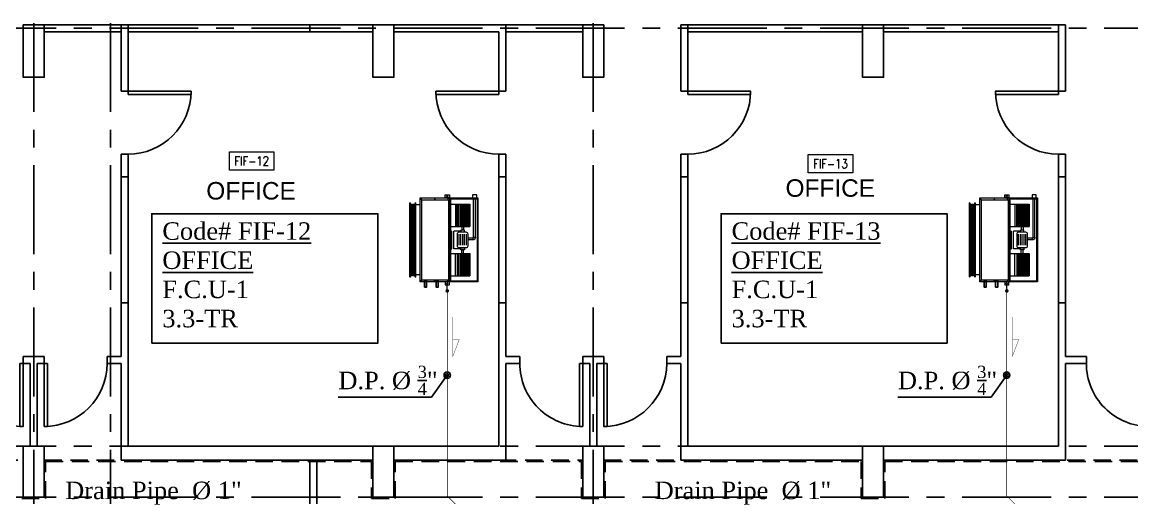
# Model space of a CAD drawing. Extents: x -711 to 2784, y 81 to 852.
# Drawn here: x -686.04 to -670.18, y 293.68 to 300.47 of the extents above; entities that cross this region are included whole.
import ezdxf
from ezdxf.enums import TextEntityAlignment as Align

# ---------------------------------------------------------------- set-up
doc = ezdxf.new("R2010")
doc.units = 0
doc.header["$MEASUREMENT"] = 0
for name, pattern in [('CENTERX2', [101.6, 63.5, -12.7, 12.7, -12.7]), ('DASHDOT', [1, 0.5, -0.25, 0, -0.25]), ('HIDDEN', [0.375, 0.25, -0.125]), ('HIDDEN-Z', [3, 2, -1])]:
    doc.linetypes.add(name, pattern=pattern)
for name, color, linetype in [('01_AC-EQUIP', 206, 'Continuous'), ('AXIS', 1, 'CENTERX2'), ('CH.W.PIPING TEXT', 4, 'Continuous'), ('COL', 2, 'Continuous'), ('COLHATCH', 5, 'Continuous'), ('DOOR', 250, 'Continuous'), ('DRAIN PIPE', 4, 'Continuous'), ('elev', 2, 'Continuous'), ('FASEL', 253, 'Continuous'), ('M-CH-WP-R', 40, 'HIDDEN-Z'), ('M-CH-WP-S', 142, 'Continuous'), ('M-EQBMNT', 21, 'Continuous'), ('WALL', 4, 'Continuous'), ('WIN', 5, 'Continuous'), ('ZONE TEXT', 73, 'Continuous')]:
    doc.layers.add(name, color=color, linetype=linetype)
doc.layers.add('A-SYMB-RMNU', color=4, linetype='Continuous', lineweight=9)
doc.styles.add('AC', font='romans.shx', dxfattribs={"height": 0.2})
doc.styles.add('ARABY', font='sosa.shx')
doc.styles.add('ROMANS-TITLE', font='ROMANS.shx', dxfattribs={"width": 0.8})
doc.dimstyles.new('IHAB', dxfattribs={"dimscale": 0, "dimtxt": 0.15, "dimasz": 0.09, "dimexe": 0.18, "dimexo": 0.0625, "dimgap": 0, "dimtad": 0, "dimtih": 1, "dimtoh": 1, "dimzin": 0, "dimdsep": 46, "dimtxsty": 'ARABY', "dimcen": 0.03, "dimse1": 1, "dimse2": 1, "dimclrd": 36, "dimclrt": 42, "dimadec": 0, "dimazin": 0, "dimtfac": 1, "dimtmove": 1, "dimatfit": 3, "dimldrblk": 'ORIGIN', "dimfxl": 1, "dimtolj": 1, "dimtzin": 0, "dimarcsym": 0})

# ---------------------------------------------------------------- blocks, each defined once
blk = doc.blocks.new('A$C16C81D8E')
at = {"layer": 'DOOR', "elevation": -0.562}
blk.add_lwpolyline([(0, 0.862), (0, 0.911), (0.911, 0.911), (0.911, 0.862)], close=True, dxfattribs=at)
at = {"layer": 'DOOR'}
blk.add_arc((0, 0.911, -0.562), 0.911, 270, 0, dxfattribs=at)
blk = doc.blocks.new('A$C069E27EC')
at = {"layer": '01_AC-EQUIP', "color": 2, "linetype": 'Continuous'}
for p, q in [((0, 0), (0, -130)), ((1, 0.3), (0.5, -1.3)), ((1, 0.3), (1.5, -1.3)), ((2, 0.3), (1.5, -1.3)), ((2, 0.3), (2.5, -1.3)), ((3, 0.3), (2.5, -1.3)), ((3, 0.3), (3.6, -1.3)), ((4.1, 0.3), (3.6, -1.3)), ((4.1, 0.3), (4.6, -1.3)), ((5.1, 0.3), (4.6, -1.3)), ((5.1, 0.3), (5.6, -1.3)), ((6.1, 0.3), (5.6, -1.3)), ((6.1, 0.3), (6.6, -1.3)), ((7.1, 0.3), (6.6, -1.3)), ((7.1, 0.3), (7.6, -1.3)), ((8.1, 0.3), (7.6, -1.3)), ((8.1, 0.3), (8.6, -1.3)), ((9.2, 0.3), (8.6, -1.3)), ((9.2, 0.3), (9.7, -1.3)), ((1.5, -128.7), (1.5, -1.3)), ((2.5, -128.7), (2.5, -1.3)), ((3.6, -128.7), (3.6, -1.3)), ((4.6, -128.7), (4.6, -1.3)), ((5.6, -128.7), (5.6, -1.3)), ((6.6, -128.7), (6.6, -1.3)), ((7.6, -128.7), (7.6, -1.3)), ((8.6, -128.7), (8.6, -1.3)), ((1, -130.3), (0.5, -128.7)), ((1, -130.3), (1.5, -128.7)), ((2, -130.3), (1.5, -128.7)), ((2, -130.3), (2.5, -128.7)), ((3, -130.3), (2.5, -128.7)), ((3, -130.3), (3.6, -128.7)), ((4.1, -130.3), (3.6, -128.7)), ((4.1, -130.3), (4.6, -128.7)), ((5.1, -130.3), (4.6, -128.7)), ((5.1, -130.3), (5.6, -128.7)), ((6.1, -130.3), (5.6, -128.7)), ((6.1, -130.3), (6.6, -128.7)), ((7.1, -130.3), (6.6, -128.7)), ((7.1, -130.3), (7.6, -128.7)), ((8.1, -130.3), (7.6, -128.7)), ((8.1, -130.3), (8.6, -128.7)), ((9.2, -130.3), (8.6, -128.7)), ((9.2, -130.3), (9.7, -128.7))]:
    blk.add_line(p, q, dxfattribs=at)
for points in [[(0, 2.5), (0.5, 2.5), (0.5, -132.5), (0, -132.5)], [(9.7, 2.5), (10.2, 2.5), (10.2, -132.5), (9.7, -132.5)]]:
    blk.add_lwpolyline(points, close=True, dxfattribs=at)
blk = doc.blocks.new('A$C7CD32F90')
at = {"layer": '01_AC-EQUIP', "color": 1, "lineweight": 20}
for p, q in [((0.089, -0.4), (0.089, -0.116)), ((0.408, -0.116), (0.089, -0.116)), ((0.408, -0.117), (0.089, -0.117)), ((0.408, -0.119), (0.089, -0.119)), ((0.408, -0.122), (0.089, -0.122)), ((0.408, -0.125), (0.089, -0.125)), ((0.408, -0.128), (0.089, -0.128)), ((0.408, -0.132), (0.089, -0.132)), ((0.408, -0.136), (0.089, -0.136)), ((0.408, -0.141), (0.089, -0.141)), ((0.408, -0.148), (0.089, -0.148)), ((0.408, -0.155), (0.089, -0.155)), ((0.408, -0.4), (0.408, -0.116)), ((0.599, -0.074), (0.599, -0.145)), ((0.626, -0.074), (0.599, -0.074)), ((0.626, -0.074), (0.626, -0.145)), ((0.639, -0.035), (1.2, -0.035)), ((0.639, -0.061), (0.639, -0.035)), ((0.639, -0.061), (1.2, -0.061)), ((0.791, -0.4), (0.791, -0.116)), ((0.791, -0.116), (1.11, -0.116)), ((0.791, -0.117), (1.11, -0.117)), ((0.791, -0.119), (1.11, -0.119)), ((0.791, -0.122), (1.11, -0.122)), ((0.791, -0.125), (1.11, -0.125)), ((0.791, -0.128), (1.11, -0.128)), ((0.791, -0.132), (1.11, -0.132)), ((0.791, -0.136), (1.11, -0.136)), ((0.791, -0.141), (1.11, -0.141)), ((0.791, -0.148), (1.11, -0.148)), ((0.791, -0.155), (1.11, -0.155)), ((1.11, -0.4), (1.11, -0.116)), ((0.408, -0.164), (0.089, -0.164)), ((0.408, -0.173), (0.089, -0.173)), ((0.408, -0.183), (0.089, -0.183)), ((0.408, -0.193), (0.089, -0.193)), ((0.408, -0.201), (0.089, -0.201)), ((0.408, -0.209), (0.089, -0.209)), ((0.408, -0.219), (0.089, -0.219)), ((0.408, -0.229), (0.089, -0.229)), ((0.408, -0.239), (0.089, -0.239)), ((0.408, -0.255), (0.089, -0.255)), ((0.408, -0.275), (0.089, -0.275)), ((0.408, -0.295), (0.089, -0.295)), ((0.408, -0.204), (0.46, -0.204)), ((0.408, -0.231), (0.46, -0.231)), ((0.472, -0.243), (0.472, -0.343)), ((0.683, -0.168), (0.526, -0.168)), ((0.683, -0.194), (0.526, -0.194)), ((0.683, -0.221), (0.526, -0.221)), ((0.683, -0.248), (0.526, -0.248)), ((0.683, -0.274), (0.526, -0.274)), ((0.726, -0.243), (0.726, -0.343)), ((0.791, -0.204), (0.739, -0.204)), ((0.791, -0.231), (0.739, -0.231)), ((0.791, -0.164), (1.11, -0.164)), ((0.791, -0.173), (1.11, -0.173)), ((0.791, -0.183), (1.11, -0.183)), ((0.791, -0.193), (1.11, -0.193)), ((0.791, -0.201), (1.11, -0.201)), ((0.791, -0.209), (1.11, -0.209)), ((0.791, -0.219), (1.11, -0.219)), ((0.791, -0.229), (1.11, -0.229)), ((0.791, -0.239), (1.11, -0.239)), ((0.791, -0.255), (1.11, -0.255)), ((0.791, -0.275), (1.11, -0.275)), ((0.791, -0.295), (1.11, -0.295)), ((0.022, -0.425), (0.001, -0.425)), ((0.011, -0.418), (0.011, -0.432)), ((0.089, -0.321), (0.408, -0.321)), ((0.472, -0.343), (0.726, -0.343)), ((0.472, -0.37), (0.726, -0.37)), ((0.472, -0.4), (0.472, -0.37)), ((0.726, -0.4), (0.726, -0.37)), ((1.11, -0.321), (0.791, -0.321)), ((1.178, -0.425), (1.199, -0.425)), ((1.189, -0.418), (1.189, -0.432)), ((0.022, -0.615), (0.001, -0.615)), ((0.011, -0.608), (0.011, -0.622)), ((1.178, -0.615), (1.199, -0.615)), ((1.189, -0.608), (1.189, -0.622)), ((0.022, -0.81), (0.001, -0.81)), ((0.011, -0.803), (0.011, -0.817)), ((0.1, -0.824), (0.1, -0.89)), ((1.1, -0.824), (1.1, -0.89)), ((1.178, -0.81), (1.199, -0.81)), ((1.189, -0.803), (1.189, -0.817))]:
    blk.add_line(p, q, dxfattribs=at)
at = {"layer": '01_AC-EQUIP', "color": 1, "linetype": 'DASHDOT', "lineweight": 20}
for p, q in [((0.408, -0.193), (0.089, -0.193)), ((0.791, -0.193), (1.11, -0.193))]:
    blk.add_line(p, q, dxfattribs=at)
at = {"layer": '01_AC-EQUIP', "color": 4, "lineweight": 20}
blk.add_line((-0.128, -0.438), (-0.023, -0.438), dxfattribs=at)
at = {"layer": '01_AC-EQUIP', "color": 1, "lineweight": 20}
for points in [[(0, -0.4), (1.2, -0.4), (1.2, 0), (0, 0)], [(0.012, -0.388), (1.188, -0.388), (1.188, -0.012), (0.012, -0.012)], [(1.244, -0.076), (1.2, -0.076), (1.2, -0.016), (1.244, -0.016)], [(0.485, -0.193), (0.46, -0.193), (0.46, -0.243), (0.485, -0.243)], [(0.714, -0.193), (0.739, -0.193), (0.739, -0.243), (0.714, -0.243)], [(-0.044, -0.407), (0, -0.407), (0, -0.467), (-0.044, -0.467)], [(1.2, -0.4), (0, -0.4), (0, -0.824), (1.2, -0.824)], [(1.175, -0.42), (0.024, -0.42), (0.024, -0.8), (1.175, -0.8)], [(1.244, -0.407), (1.2, -0.407), (1.2, -0.467), (1.244, -0.467)]]:
    blk.add_lwpolyline(points, close=True, dxfattribs=at)
blk.add_lwpolyline([(0.687, -0.145), (0.511, -0.145, 0.414214), (0.485, -0.171), (0.485, -0.264, 0.414214), (0.511, -0.291), (0.687, -0.291, 0.414214), (0.714, -0.264), (0.714, -0.171, 0.414214)], format="xyb", close=True, dxfattribs=at)
at = {"layer": '01_AC-EQUIP', "color": 4, "lineweight": 20, "const_width": 0.0252}
blk.add_lwpolyline([(-0.126, -0.45, 1), (-0.131, -0.425, 1)], format="xyb", close=True, dxfattribs=at)
at = {"layer": '01_AC-EQUIP', "color": 1, "lineweight": 20}
for centre in [(-0.023, -0.438), (1.223, -0.438)]:
    blk.add_circle(centre, 0.00932, dxfattribs=at)
for radius in [0.0399, 0.0133]:
    blk.add_arc((0.639, -0.074), radius, 90.0006, 180.0006, dxfattribs=at)
at = {"layer": '01_AC-EQUIP', "color": 1, "lineweight": 20, "extrusion": (0, 0, -1)}
for centre, major_axis, start_param, end_param in [((0.011, -0.425), (-0.00827, 0), -1.570796, 4.712389), ((0.011, -0.425), (-0.0047, 0), 3.141593, 9.424778), ((0.011, -0.615), (-0.00827, 0), -1.570796, 4.712389), ((0.011, -0.615), (-0.0047, 0), 3.141593, 9.424778), ((0.011, -0.81), (-0.00827, 0), -1.570796, 4.712389), ((0.011, -0.81), (-0.0047, 0), 3.141593, 9.424778)]:
    blk.add_ellipse(centre, major_axis=major_axis, ratio=0.646018, start_param=start_param, end_param=end_param, dxfattribs=at)
at = {"layer": '01_AC-EQUIP', "color": 1, "lineweight": 20}
for centre, major_axis, start_param, end_param in [((1.189, -0.425), (0.00827, 0), -1.570796, 4.712389), ((1.189, -0.425), (0.0047, 0), 3.141593, 9.424778), ((1.189, -0.615), (0.00827, 0), -1.570796, 4.712389), ((1.189, -0.615), (0.0047, 0), 3.141593, 9.424778), ((1.189, -0.81), (0.00827, 0), -1.570796, 4.712389), ((1.189, -0.81), (0.0047, 0), 3.141593, 9.424778)]:
    blk.add_ellipse(centre, major_axis=major_axis, ratio=0.646018, start_param=start_param, end_param=end_param, dxfattribs=at)
at = {"layer": 'M-CH-WP-R', "color": 6, "linetype": 'ByBlock', "ltscale": 1.5}
blk.add_lwpolyline([(0.025, -0.762), (0.025, -0.732), (-0.075, -0.732), (-0.075, -0.762)], close=True, dxfattribs=at)
at = {"layer": 'M-CH-WP-S', "color": 5, "linetype": 'ByBlock', "ltscale": 1.5}
blk.add_lwpolyline([(0.025, -0.597), (0.025, -0.567), (-0.075, -0.567), (-0.075, -0.597)], close=True, dxfattribs=at)
at = {"layer": 'M-EQBMNT', "color": 21, "linetype": 'ByBlock', "ltscale": 1.5}
for p, q in [((0.408, -0.116), (0.089, -0.116)), ((0.791, -0.116), (1.11, -0.116))]:
    blk.add_line(p, q, dxfattribs=at)
at = {"layer": '01_AC-EQUIP', "color": 1, "lineweight": 20, "xscale": 0.00784765227677817, "yscale": 0.00784765227677817, "zscale": 0.00784765227677817, "rotation": 270}
blk.add_blockref('A$C069E27EC', (1.11, -0.89), dxfattribs=at)
blk = doc.blocks.new('A-ROOM')
at = {"layer": 'A-SYMB-RMNU'}
blk.add_lwpolyline([(-425, 175), (425, 175), (425, -175), (-425, -175)], close=True, dxfattribs=at)
at = {"layer": 'A-SYMB-RMNU', "style": 'ROMANS-TITLE', "width": 0.8}
blk.add_attdef('ROOM-NO', text='', height=175, dxfattribs=at).set_placement((0, 0), align=Align.MIDDLE)

msp = doc.modelspace()

# ---------------------------------------------------------------- hatches: boundary and pattern name
at = {"layer": 'COLHATCH', "linetype": 'Continuous'}
h = msp.add_hatch(dxfattribs=at)
h.set_pattern_fill('_USER', color=252, scale=0.05, angle=45, style=0, double=1, pattern_type=0)
h.set_pattern_definition([(45, (-481.988946, 93.687133), (-0.035355339, 0.035355339), []), (135, (-481.988946, 93.687133), (-0.035355339, -0.035355339), [])])
h.paths.add_polyline_path([(-661.549, 311.267), (-661.849, 311.267), (-661.849, 310.367), (-661.549, 310.367)])
h.paths.add_polyline_path([(-659.549, 311.267), (-660.349, 311.267), (-660.349, 310.967), (-659.549, 310.967)])
h.paths.add_polyline_path([(-659.749, 305.687), (-660.549, 305.687), (-660.549, 305.387), (-659.749, 305.387)])
h.paths.add_polyline_path([(-657.199, 305.687), (-657.999, 305.687), (-657.999, 305.387), (-657.199, 305.387)])
h.paths.add_polyline_path([(-657.599, 309.267), (-657.899, 309.267), (-657.899, 308.667), (-657.599, 308.667)])
h.paths.add_polyline_path([(-659.456, 294.417), (-660.556, 294.417), (-660.556, 294.117), (-659.703, 294.117, -0.011587), (-659.719, 293.431), (-659.47, 293.421, 0.01656)])
h.paths.add_polyline_path([(-659.651, 291.687), (-659.904, 291.687, -0.040808), (-660.493, 289.348), (-660.256, 289.267, 0.04151)])
h.paths.add_polyline_path([(-661.549, 292.287), (-661.849, 292.287), (-661.849, 291.387), (-661.549, 291.387)])
h.paths.add_polyline_path([(-665.679, 292.287), (-666.079, 292.287), (-666.079, 291.387), (-665.679, 291.387)])
h.paths.add_polyline_path([(-669.479, 292.287), (-669.929, 292.287), (-669.929, 291.387), (-669.479, 291.387)])
h.paths.add_polyline_path([(-669.729, 290.467), (-670.029, 290.467), (-670.029, 289.567), (-669.729, 289.567)])
h.paths.add_polyline_path([(-677.729, 292.287), (-678.029, 292.287), (-678.029, 291.387), (-677.729, 291.387)])
h.paths.add_polyline_path([(-677.729, 290.467), (-678.029, 290.467), (-678.029, 289.567), (-677.729, 289.567)])
h.paths.add_polyline_path([(-677.729, 310.117), (-678.029, 310.117), (-678.029, 309.517), (-677.729, 309.517)])
h.paths.add_polyline_path([(-669.479, 311.267), (-669.929, 311.267), (-669.929, 310.367), (-669.479, 310.367)])
h.paths.add_polyline_path([(-677.729, 313.467), (-678.029, 313.467), (-678.029, 312.867), (-677.729, 312.867)])
h.paths.add_polyline_path([(-679.079, 311.267), (-684.779, 311.267), (-684.779, 309.517), (-684.479, 309.517), (-684.479, 310.967), (-679.379, 310.967), (-679.379, 309.517), (-679.079, 309.517)])
h.paths.add_polyline_path([(-684.479, 313.467), (-684.779, 313.467), (-684.779, 312.867), (-684.479, 312.867)])
h.paths.add_polyline_path([(-693.829, 311.267), (-694.279, 311.267), (-694.279, 310.367), (-693.829, 310.367)])
h.paths.add_polyline_path([(-697.629, 311.267), (-698.029, 311.267), (-698.029, 310.367), (-697.629, 310.367)])
h.paths.add_polyline_path([(-701.909, 311.267), (-702.209, 311.267), (-702.209, 310.367), (-701.909, 310.367)])
h.paths.add_polyline_path([(-703.409, 311.267), (-704.209, 311.267), (-704.209, 310.967), (-703.409, 310.967)])
h.paths.add_polyline_path([(-705.859, 309.267), (-706.159, 309.267), (-706.159, 308.667), (-705.859, 308.667)])
h.paths.add_polyline_path([(-703.209, 305.687), (-704.009, 305.687), (-704.009, 305.387), (-703.209, 305.387)])
h.paths.add_polyline_path([(-705.759, 305.687), (-706.559, 305.687), (-706.559, 305.387), (-705.759, 305.387)])
h.paths.add_polyline_path([(-705.759, 300.687), (-706.559, 300.687), (-706.559, 300.387), (-705.759, 300.387)])
h.paths.add_polyline_path([(-703.209, 300.637), (-704.109, 300.637), (-704.109, 300.387), (-703.209, 300.387)])
h.paths.add_polyline_path([(-703.201, 294.417), (-704.301, 294.417, 0.01656), (-704.288, 293.421), (-704.039, 293.431, -0.011587), (-704.054, 294.117), (-703.201, 294.117)])
h.paths.add_polyline_path([(-703.854, 291.687), (-704.107, 291.687, 0.04151), (-703.502, 289.267), (-703.265, 289.348, -0.040808)])
h.paths.add_polyline_path([(-701.909, 292.287), (-702.209, 292.287), (-702.209, 291.387), (-701.909, 291.387)])
h.paths.add_polyline_path([(-697.679, 292.287), (-698.079, 292.287), (-698.079, 291.387), (-697.679, 291.387)])
h.paths.add_polyline_path([(-693.829, 292.287), (-694.279, 292.287), (-694.278, 291.387), (-693.828, 291.387)])
h.paths.add_polyline_path([(-693.729, 290.467), (-694.029, 290.467), (-694.029, 289.567), (-693.729, 289.567)])
h.paths.add_polyline_path([(-685.729, 292.287), (-686.029, 292.287), (-686.029, 291.387), (-685.729, 291.387)])
h.paths.add_polyline_path([(-685.729, 290.467), (-686.029, 290.467), (-686.029, 289.567), (-685.729, 289.567)])

# ---------------------------------------------------------------- linework, layer by layer
at = {"layer": 'AXIS', "color": 252, "linetype": 'CENTERX2', "ltscale": 0.02}
for p, q in [((-685.879, 316.716), (-685.879, 284.268)), ((-684.779, 316.716), (-684.779, 284.268)), ((-677.879, 316.716), (-677.879, 284.268)), ((-655.078, 300.387), (-708.68, 300.387)), ((-655.078, 294.417), (-708.68, 294.417)), ((-655.078, 293.687), (-708.68, 293.687))]:
    msp.add_line(p, q, dxfattribs=at)
at = {"layer": 'CH.W.PIPING TEXT', "color": 34, "linetype": 'Continuous'}
for points in [[(-684.191, 295.887), (-680.958, 295.887), (-680.958, 297.735), (-684.191, 297.735)], [(-676.052, 295.887), (-672.819, 295.887), (-672.819, 297.735), (-676.052, 297.735)]]:
    msp.add_lwpolyline(points, close=True, dxfattribs=at)
at = {"layer": 'COL', "color": 252, "linetype": 'Continuous'}
for points in [[(-685.729, 300.437), (-686.029, 300.437), (-686.029, 299.687), (-685.729, 299.687)], [(-680.729, 300.437), (-681.029, 300.437), (-681.029, 299.687), (-680.729, 299.687)], [(-677.729, 300.437), (-678.029, 300.437), (-678.029, 299.687), (-677.729, 299.687)], [(-673.729, 300.437), (-674.029, 300.437), (-674.029, 299.687), (-673.729, 299.687)], [(-685.729, 294.417), (-686.029, 294.417), (-686.029, 293.687), (-685.729, 293.687)], [(-681.029, 293.687), (-680.729, 293.687), (-680.729, 294.417), (-681.029, 294.417)], [(-677.729, 294.417), (-678.029, 294.417), (-678.029, 293.687), (-677.729, 293.687)], [(-673.729, 294.417), (-674.029, 294.417), (-674.029, 293.687), (-673.729, 293.687)]]:
    msp.add_lwpolyline(points, close=True, dxfattribs=at)
at = {"layer": 'DRAIN PIPE', "color": 6, "const_width": 0.01}
for points in [[(-679.967, 296.74), (-679.967, 293.704)], [(-671.967, 296.74), (-671.967, 293.704)], [(-679.967, 293.704), (-679.708, 293.445)], [(-671.967, 293.704), (-671.708, 293.445)]]:
    msp.add_lwpolyline(points, dxfattribs=at)
at = {"layer": 'DRAIN PIPE', "color": 2, "linetype": 'Continuous', "const_width": 0.005}
for points in [[(-679.885, 296.262), (-679.885, 295.702), (-679.796, 295.937), (-679.885, 295.937)], [(-671.885, 296.262), (-671.885, 295.702), (-671.796, 295.937), (-671.885, 295.937)]]:
    msp.add_lwpolyline(points, dxfattribs=at)
at = {"layer": 'elev', "color": 252}
for p, q in [((-685.729, 300.437), (-684.629, 300.437)), ((-685.729, 300.337), (-684.629, 300.337)), ((-678.029, 300.437), (-679.129, 300.437)), ((-678.029, 300.337), (-679.129, 300.337))]:
    msp.add_line(p, q, dxfattribs=at)
at = {"layer": 'FASEL', "color": 252, "linetype": 'HIDDEN'}
for points in [[(-689.729, 294.217), (-686.029, 294.217), (-686.029, 293.687), (-685.729, 293.687), (-685.729, 294.217), (-681.029, 294.217), (-681.029, 293.687), (-680.729, 293.687), (-680.729, 294.217), (-678.029, 294.217), (-678.029, 293.687), (-677.729, 293.687), (-677.729, 294.217), (-674.029, 294.217), (-674.029, 293.687), (-673.729, 293.687), (-673.729, 294.217), (-670.029, 294.217)], [(-686.049, 293.667), (-685.709, 293.667), (-685.709, 294.197), (-681.049, 294.197), (-681.049, 293.667), (-680.709, 293.667), (-680.709, 294.197), (-678.049, 294.197), (-678.049, 293.667), (-677.709, 293.667), (-677.709, 294.197), (-674.049, 294.197), (-674.049, 293.667), (-673.709, 293.667), (-673.709, 294.197), (-670.049, 294.197)]]:
    msp.add_lwpolyline(points, dxfattribs=at)
at = {"layer": 'WALL', "color": 252, "linetype": 'Continuous'}
for p, q in [((-684.629, 300.437), (-684.629, 299.487)), ((-684.529, 300.437), (-684.629, 300.437)), ((-684.529, 300.437), (-684.529, 299.487)), ((-679.129, 300.437), (-681.929, 300.437)), ((-681.929, 300.337), (-681.929, 300.437)), ((-681.029, 300.337), (-681.929, 300.337)), ((-681.029, 299.687), (-681.029, 300.337)), ((-679.229, 300.337), (-680.729, 300.337)), ((-680.729, 300.337), (-680.729, 299.687)), ((-679.229, 300.337), (-679.229, 299.487)), ((-679.129, 300.437), (-679.129, 299.487)), ((-676.629, 300.437), (-676.629, 299.487)), ((-676.529, 300.437), (-676.629, 300.437)), ((-676.529, 300.437), (-676.529, 299.487)), ((-674.029, 299.687), (-674.029, 300.437)), ((-673.729, 300.437), (-674.029, 300.437)), ((-673.729, 300.437), (-673.729, 299.687)), ((-671.129, 300.437), (-671.229, 300.437)), ((-671.229, 300.437), (-671.229, 299.487)), ((-671.129, 300.437), (-671.129, 299.487)), ((-680.729, 299.687), (-681.029, 299.687)), ((-673.729, 299.687), (-674.029, 299.687)), ((-684.529, 299.487), (-684.629, 299.487)), ((-679.229, 299.487), (-679.129, 299.487)), ((-676.529, 299.487), (-676.629, 299.487)), ((-671.229, 299.487), (-671.129, 299.487)), ((-684.529, 298.587), (-684.629, 298.587)), ((-684.629, 298.587), (-684.629, 298.262)), ((-684.529, 298.587), (-684.529, 298.262)), ((-679.229, 298.587), (-679.129, 298.587)), ((-679.229, 298.587), (-679.229, 298.262)), ((-679.129, 298.587), (-679.129, 298.262)), ((-676.529, 298.587), (-676.629, 298.587)), ((-676.629, 298.587), (-676.629, 298.262)), ((-676.529, 298.587), (-676.529, 298.262)), ((-671.229, 298.587), (-671.129, 298.587)), ((-671.229, 298.587), (-671.229, 298.262)), ((-671.129, 298.587), (-671.129, 298.262)), ((-684.529, 298.262), (-684.629, 298.262)), ((-679.229, 298.262), (-679.129, 298.262)), ((-676.529, 298.262), (-676.629, 298.262)), ((-671.229, 298.262), (-671.129, 298.262)), ((-684.529, 296.462), (-684.629, 296.462)), ((-684.629, 296.462), (-684.629, 295.697)), ((-684.529, 296.462), (-684.529, 294.417)), ((-679.229, 296.462), (-679.129, 296.462)), ((-679.229, 296.462), (-679.229, 294.417)), ((-679.129, 296.462), (-679.129, 295.697)), ((-676.529, 296.462), (-676.629, 296.462)), ((-676.629, 296.462), (-676.629, 295.697)), ((-676.529, 296.462), (-676.529, 294.417)), ((-671.229, 296.462), (-671.129, 296.462)), ((-671.229, 296.462), (-671.229, 294.417)), ((-671.129, 296.462), (-671.129, 295.697)), ((-686.029, 295.597), (-686.029, 295.697)), ((-685.729, 295.697), (-686.029, 295.697)), ((-685.929, 295.597), (-686.029, 295.597)), ((-685.929, 295.597), (-685.929, 294.417)), ((-685.829, 295.597), (-685.829, 294.417)), ((-685.729, 295.597), (-685.829, 295.597)), ((-685.729, 295.597), (-685.729, 295.697)), ((-684.629, 295.697), (-684.829, 295.697)), ((-684.829, 295.597), (-684.829, 295.697)), ((-684.629, 295.597), (-684.829, 295.597)), ((-684.629, 295.597), (-684.629, 294.217)), ((-678.929, 295.697), (-679.129, 295.697)), ((-679.129, 295.597), (-679.129, 294.217)), ((-678.929, 295.597), (-679.129, 295.597)), ((-678.929, 295.597), (-678.929, 295.697)), ((-678.029, 295.597), (-678.029, 295.697)), ((-677.729, 295.697), (-678.029, 295.697)), ((-677.929, 295.597), (-678.029, 295.597)), ((-677.929, 295.597), (-677.929, 294.417)), ((-677.829, 295.597), (-677.829, 294.417)), ((-677.729, 295.597), (-677.829, 295.597)), ((-677.729, 295.597), (-677.729, 295.697)), ((-676.629, 295.697), (-676.829, 295.697)), ((-676.829, 295.597), (-676.829, 295.697)), ((-676.629, 295.597), (-676.829, 295.597)), ((-676.629, 295.597), (-676.629, 294.217)), ((-670.829, 295.697), (-671.129, 295.697)), ((-671.129, 295.597), (-671.129, 294.217)), ((-670.829, 295.597), (-671.129, 295.597)), ((-670.829, 295.597), (-670.829, 295.697)), ((-686.029, 293.687), (-686.029, 294.417)), ((-686.029, 294.417), (-685.929, 294.417)), ((-685.829, 294.417), (-685.729, 294.417)), ((-685.729, 294.417), (-685.729, 293.687)), ((-679.229, 294.417), (-684.529, 294.417)), ((-678.029, 293.687), (-678.029, 294.417)), ((-678.029, 294.417), (-677.929, 294.417)), ((-677.829, 294.417), (-677.729, 294.417)), ((-677.729, 294.417), (-677.729, 293.687)), ((-671.229, 294.417), (-676.529, 294.417)), ((-681.029, 294.217), (-684.629, 294.217)), ((-681.929, 294.197), (-681.829, 294.197)), ((-681.929, 288.017), (-681.929, 294.197)), ((-681.829, 288.017), (-681.829, 294.197)), ((-681.029, 294.217), (-681.029, 293.687)), ((-679.129, 294.217), (-680.729, 294.217)), ((-680.729, 293.687), (-680.729, 294.217)), ((-674.029, 294.217), (-676.629, 294.217)), ((-674.029, 293.687), (-674.029, 294.217)), ((-671.129, 294.217), (-673.729, 294.217)), ((-673.729, 294.217), (-673.729, 293.687)), ((-685.729, 293.687), (-686.029, 293.687)), ((-681.029, 293.687), (-680.729, 293.687)), ((-677.729, 293.687), (-678.029, 293.687)), ((-673.729, 293.687), (-674.029, 293.687))]:
    msp.add_line(p, q, dxfattribs=at)
for points in [[(-685.729, 300.437), (-686.029, 300.437), (-686.029, 299.687), (-685.729, 299.687)], [(-677.729, 300.437), (-678.029, 300.437), (-678.029, 299.687), (-677.729, 299.687)]]:
    msp.add_lwpolyline(points, close=True, dxfattribs=at)
at = {"layer": 'WIN', "color": 252}
for p, q in [((-681.929, 300.437), (-684.529, 300.437)), ((-681.929, 300.337), (-684.529, 300.337)), ((-674.029, 300.437), (-676.529, 300.437)), ((-674.029, 300.337), (-676.529, 300.337)), ((-671.229, 300.437), (-673.729, 300.437)), ((-671.229, 300.337), (-673.729, 300.337)), ((-684.629, 298.262), (-684.629, 296.462)), ((-684.529, 298.262), (-684.529, 296.462)), ((-679.229, 298.262), (-679.229, 296.462)), ((-679.129, 298.262), (-679.129, 296.462)), ((-676.629, 298.262), (-676.629, 296.462)), ((-676.529, 298.262), (-676.529, 296.462)), ((-671.229, 298.262), (-671.229, 296.462)), ((-671.129, 298.262), (-671.129, 296.462))]:
    msp.add_line(p, q, dxfattribs=at)

# ---------------------------------------------------------------- block references
at = {"layer": '01_AC-EQUIP', "xscale": -1, "rotation": 270}
for p in [(-679.529, 296.762), (-671.529, 296.762)]:
    msp.add_blockref('A$C7CD32F90', p, dxfattribs=at)
at = {"layer": 'A-SYMB-RMNU', "xscale": 0.0007500000000391083, "yscale": 0.0007500000000106866, "zscale": 0.00075}
for p, values in [((-682.763, 298.489), {'ROOM-NO': 'FIF-12'}), ((-674.488, 298.45), {'ROOM-NO': 'FIF-13'})]:
    msp.add_blockref('A-ROOM', p, dxfattribs=at).add_auto_attribs(values)
at = {"layer": 'DOOR', "color": 252, "yscale": 0.9878048780488484, "zscale": 0.9878048780488431}
for p, xscale in [((-684.529, 298.587, 0.556), 0.9878048780487916), ((-679.229, 298.587, 0.556), -0.9878048780487916), ((-676.529, 298.587, 0.556), 0.9878048780487916), ((-671.229, 298.587, 0.556), -0.9878048780487916)]:
    msp.add_blockref('A$C16C81D8E', p, dxfattribs=dict(at, xscale=xscale))
for p, xscale, rotation in [((-686.929, 295.597, 0.556), 0.9878048780488484, 270), ((-684.829, 295.597, 0.556), -0.9878048780488484, 90), ((-678.929, 295.597, 0.556), 0.9878048780488484, 270), ((-676.829, 295.597, 0.556), -0.9878048780488484, 90), ((-670.829, 295.597, 0.556), 0.9878048780488484, 270)]:
    msp.add_blockref('A$C16C81D8E', p, dxfattribs=dict(at, xscale=xscale, rotation=rotation))

# ---------------------------------------------------------------- texts
at = {"layer": 'CH.W.PIPING TEXT', "color": 47, "linetype": 'Continuous', "char_height": 0.25, "width": 3.95146, "attachment_point": 7, "style": 'AC'}
for s, insert in [('\\A1;{\\fTimes New Roman|b0|i0|c0|p18;\\L\\C3;Code# FIF-12\\POFFICE\\P\\l\\C256;F.C.U-1\\C34;\\P3.3-TR}', (-684.04, 296.108)), ('\\A1;{\\fTimes New Roman|b0|i0|c0|p18;\\L\\C3;Code# FIF-13\\POFFICE\\P\\l\\C256;F.C.U-1\\C34;\\P3.3-TR}', (-675.901, 296.108))]:
    msp.add_mtext(s, dxfattribs=dict(at, insert=insert))
at = {"layer": 'DRAIN PIPE', "color": 6, "char_height": 0.25, "width": 10.22534, "attachment_point": 1, "style": 'AC'}
for s, insert in [('\\A1;{\\fTimes New Roman|b0|i0|c0|p18;\\C5;D.P. %%C \\H0.7x;\\S3/4;\\H1.429x;"}', (-681.523, 295.564)), ('\\A1;{\\fTimes New Roman|b0|i0|c0|p18;\\C5;D.P. %%C \\H0.7x;\\S3/4;\\H1.429x;"}', (-673.523, 295.564)), ('\\A1;{\\fTimes New Roman|b0|i0|c0|p18;\\C5;Drain Pipe  %%C 1"}', (-685.429, 293.908)), ('\\A1;{\\fTimes New Roman|b0|i0|c0|p18;\\C5;Drain Pipe  %%C 1"}', (-677.001, 293.908))]:
    msp.add_mtext(s, dxfattribs=dict(at, insert=insert))
at = {"layer": 'ZONE TEXT', "linetype": 'Continuous', "char_height": 0.25, "width": 3.29288, "attachment_point": 1, "style": 'AC'}
for insert in [(-683.412, 298.189), (-675.13, 298.228)]:
    msp.add_mtext('{\\fArial|b0|i0|c0|p34;OFFICE}', dxfattribs=dict(at, insert=insert))

# ---------------------------------------------------------------- leaders
at = {"layer": 'DRAIN PIPE', "color": 6}
for points in [[(-679.967, 295.43), (-680.191, 295.116), (-681.524, 295.116)], [(-671.967, 295.43), (-672.191, 295.116), (-673.524, 295.116)]]:
    msp.add_leader(points, dimstyle='IHAB', override={"dimscale": 1, "dimldrblk": 'Origin2'}, dxfattribs=at)

doc.saveas('drawing.dxf')
